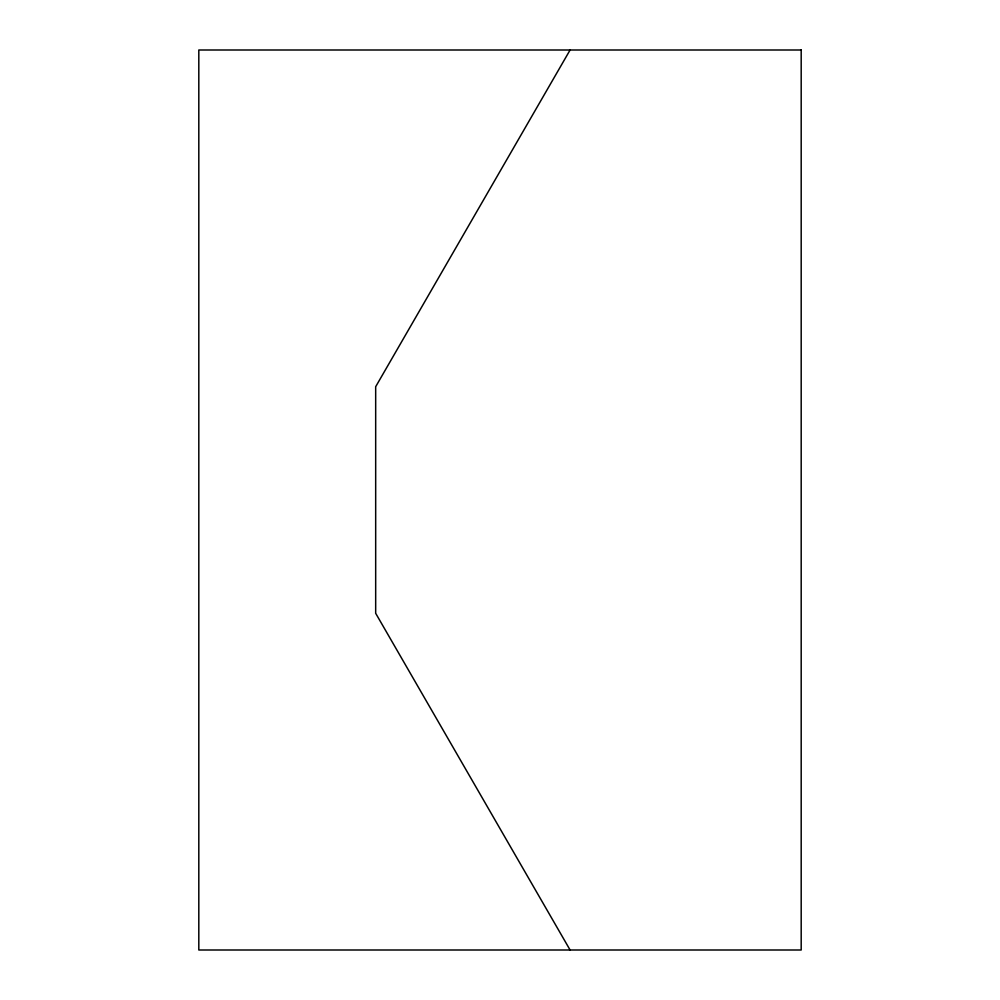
<?xml version="1.0" encoding="UTF-8"?>
<svg xmlns="http://www.w3.org/2000/svg" width="1000" height="1000" viewBox="0 0 1000 1000"><rect width="100%" height="100%" fill="white"/><g stroke="black" fill="none" stroke-linecap="round" stroke-linejoin="round"><path stroke-width="1.5" d="M570.087 50L375.675 386.712L375.675 613.288L570.087 950M801.188 50L198.812 50L198.812 950L801.188 950L801.188 50"/></g></svg>
